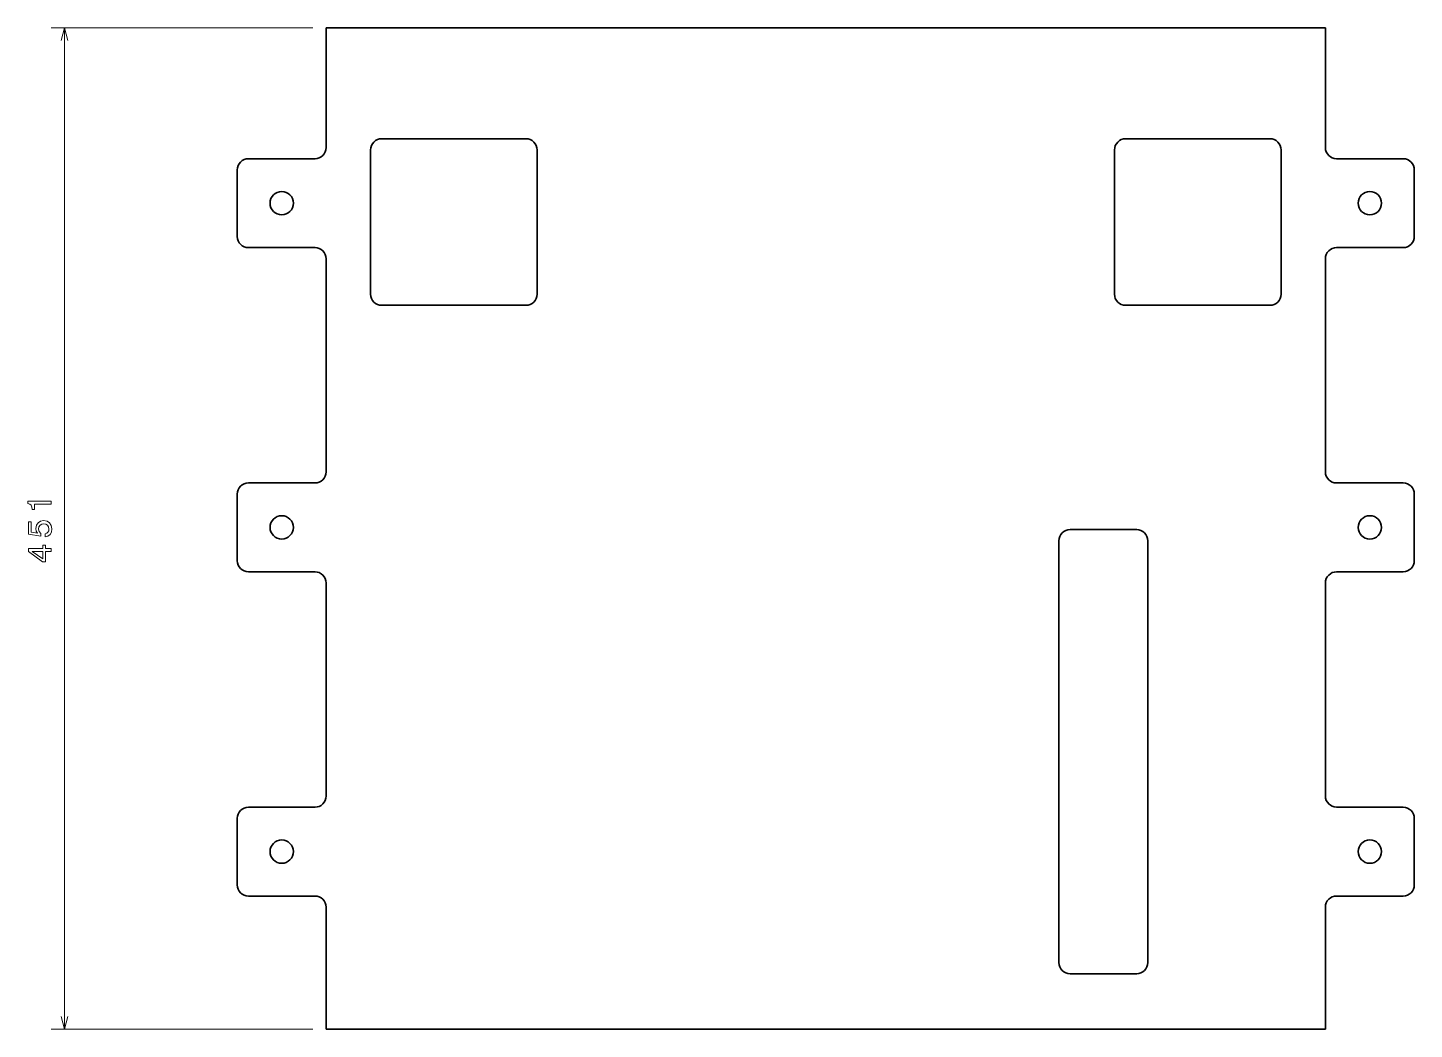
# Model space of a CAD drawing. Extents: x 107 to 315, y 84 to 235.
import ezdxf

# ---------------------------------------------------------------- set-up
doc = ezdxf.new("R2010")
doc.units = 0

msp = doc.modelspace()

# ---------------------------------------------------------------- linework, layer by layer
at = {"color": 7, "lineweight": 13}
for p, q in [((149.812134, 234.540527), (110.551468, 234.540527)), ((112.551468, 84.207184), (112.551468, 234.540527)), ((149.812134, 84.207184), (110.551468, 84.207184))]:
    msp.add_line(p, q, dxfattribs=at)
at = {"color": 7, "lineweight": 35}
for p, q in [((301.812134, 234.540527), (151.812134, 234.540527)), ((160.145462, 217.873856), (181.812134, 217.873856)), ((271.812134, 217.873856), (293.47879, 217.873856)), ((158.47879, 216.207184), (158.47879, 194.540527)), ((183.47879, 216.207184), (183.47879, 194.540527)), ((270.145477, 216.207184), (270.145477, 194.540527)), ((295.145477, 216.207184), (295.145477, 194.540527)), ((151.812134, 199.873856), (151.812134, 167.873856)), ((301.812134, 167.873856), (301.812134, 199.873856)), ((181.812134, 192.873856), (160.145462, 192.873856)), ((293.47879, 192.873856), (271.812134, 192.873856)), ((261.812134, 157.540512), (261.812134, 94.207184)), ((275.145477, 157.540512), (275.145477, 94.207184)), ((151.812134, 151.207184), (151.812134, 119.207184)), ((301.812134, 119.207184), (301.812134, 151.207184)), ((151.812134, 84.207184), (301.812134, 84.207184))]:
    msp.add_line(p, q, dxfattribs=at)
at = {"color": 7, "lineweight": 35, "ltscale": 0.45}
for p, q in [((151.812134, 234.540527), (151.812134, 216.540527)), ((301.812134, 216.540527), (301.812134, 234.540527))]:
    msp.add_line(p, q, dxfattribs=at)
at = {"color": 7, "lineweight": 35, "ltscale": 0.25}
for p, q in [((150.145462, 214.873856), (140.145462, 214.873856)), ((313.47879, 214.873856), (303.47879, 214.873856)), ((138.47879, 213.207184), (138.47879, 203.207184)), ((315.145477, 203.207184), (315.145477, 213.207184)), ((140.145462, 201.540527), (150.145462, 201.540527)), ((303.47879, 201.540527), (313.47879, 201.540527)), ((138.47879, 164.540512), (138.47879, 154.540512)), ((150.145462, 166.207184), (140.145462, 166.207184)), ((313.47879, 166.207184), (303.47879, 166.207184)), ((315.145477, 154.540512), (315.145477, 164.540512)), ((263.47879, 159.207184), (273.47879, 159.207184)), ((140.145462, 152.873856), (150.145462, 152.873856)), ((303.47879, 152.873856), (313.47879, 152.873856)), ((150.145462, 117.54052), (140.145462, 117.54052)), ((313.47879, 117.54052), (303.47879, 117.54052)), ((138.47879, 115.873848), (138.47879, 105.873848)), ((315.145477, 105.873848), (315.145477, 115.873848)), ((140.145462, 104.207184), (150.145462, 104.207184)), ((303.47879, 104.207184), (313.47879, 104.207184)), ((273.47879, 92.54052), (263.47879, 92.54052))]:
    msp.add_line(p, q, dxfattribs=at)
at = {"color": 7, "lineweight": 35, "ltscale": 0.458333}
for p, q in [((151.812134, 102.54052), (151.812134, 84.207184)), ((301.812134, 84.207184), (301.812134, 102.54052))]:
    msp.add_line(p, q, dxfattribs=at)
at = {"color": 7, "lineweight": 13}
for points in [[(113.069107, 232.608673), (112.551468, 234.540527), (112.033829, 232.608673)], [(112.033829, 86.139038), (112.551468, 84.207184), (113.069107, 86.139038)]]:
    msp.add_lwpolyline(points, dxfattribs=at)
for points in [[(110.551468, 163.019104), (110.551468, 163.478027), (107.02626, 163.478027), (107.02626, 163.135086), (107.3339, 163.044312), (107.540665, 162.862762), (107.661697, 162.585373), (107.702042, 162.202087), (108.060112, 162.202087), (108.060112, 163.019104)], [(109.638649, 158.123138), (110.052177, 158.234085), (110.374954, 158.481201), (110.576675, 158.844315), (110.652336, 159.308289), (110.561562, 159.817657), (110.31443, 160.216064), (109.921059, 160.468231), (109.41674, 160.564056), (108.947731, 160.478317), (108.579567, 160.236237), (108.342522, 159.858002), (108.25679, 159.368805), (108.317314, 158.99057), (108.483742, 158.698059), (107.540665, 158.839264), (107.540665, 160.372406), (107.127113, 160.372406), (107.127113, 158.501373), (108.983025, 158.223999), (108.983025, 158.627457), (108.745987, 158.919968), (108.660255, 159.293167), (108.715736, 159.615921), (108.877113, 159.863037), (109.124245, 160.019379), (109.441948, 160.07486), (109.759682, 160.019379), (110.00679, 159.858002), (110.163139, 159.610886), (110.21862, 159.293167), (110.183304, 159.025864), (110.067314, 158.819092), (109.885757, 158.667801), (109.638649, 158.592148)], [(110.551468, 155.915207), (110.551468, 156.369095), (109.684036, 156.369095), (109.684036, 156.868378), (109.280571, 156.868378), (109.280571, 156.369095), (107.127113, 156.369095), (107.127113, 155.910156), (109.240227, 154.377014), (109.684036, 154.377014), (109.684036, 155.915207)], [(109.280571, 154.800659), (107.712135, 155.915207), (109.280571, 155.915207)]]:
    msp.add_lwpolyline(points, close=True, dxfattribs=at)
at = {"color": 7, "lineweight": 35}
for centre in [(145.145462, 208.207184), (308.47879, 208.207184), (145.145462, 159.540512), (308.47879, 159.540512), (145.145462, 110.873848), (308.47879, 110.873848)]:
    msp.add_circle(centre, 1.75, dxfattribs=at)
for centre, start, end in [((150.145462, 216.540527), 269.999997, 0), ((160.145462, 216.207184), 90.000003, 180.000005), ((181.812134, 216.207184), 0, 90.000003), ((271.812134, 216.207184), 90.000003, 180.000005), ((293.47879, 216.207184), 0, 90.000003), ((303.47879, 216.540527), 180.000005, 269.999997), ((140.145462, 213.207184), 90.000003, 180.000005), ((313.47879, 213.207184), 0, 90.000003), ((140.145462, 203.207184), 180.000005, 269.999997), ((313.47879, 203.207184), 269.999997, 360), ((150.145462, 199.873856), 0, 90.000003), ((303.47879, 199.873856), 90.000003, 180.000005), ((160.145462, 194.540527), 179.999995, 269.999997), ((181.812134, 194.540527), 269.999997, 360), ((271.812134, 194.540527), 179.999995, 269.999997), ((293.47879, 194.540527), 269.999997, 360), ((150.145462, 167.873856), 269.999997, 360), ((303.47879, 167.873856), 180.000005, 269.999997), ((140.145462, 164.540512), 90.000003, 180.000005), ((313.47879, 164.540512), 0, 90.000003), ((263.47879, 157.540512), 90.000003, 180.000005), ((273.47879, 157.540512), 0, 90.000003), ((140.145462, 154.540512), 180.000005, 269.999997), ((313.47879, 154.540512), 269.999997, 360), ((150.145462, 151.207184), 0, 90.000003), ((303.47879, 151.207184), 90.000003, 180.000005), ((150.145462, 119.207184), 269.999997, 0), ((303.47879, 119.207184), 180.000005, 269.999997), ((140.145462, 115.873848), 90.000003, 180.000005), ((313.47879, 115.873848), 0, 90.000003), ((140.145462, 105.873848), 180.000005, 269.999997), ((150.145462, 102.54052), 0, 90.000003), ((303.47879, 102.54052), 90.000003, 180.000005), ((313.47879, 105.873848), 269.999997, 360), ((263.47879, 94.207184), 179.999995, 269.999997), ((273.47879, 94.207184), 269.999997, 360)]:
    msp.add_arc(centre, 1.666667, start, end, dxfattribs=at)

doc.saveas('drawing.dxf')
